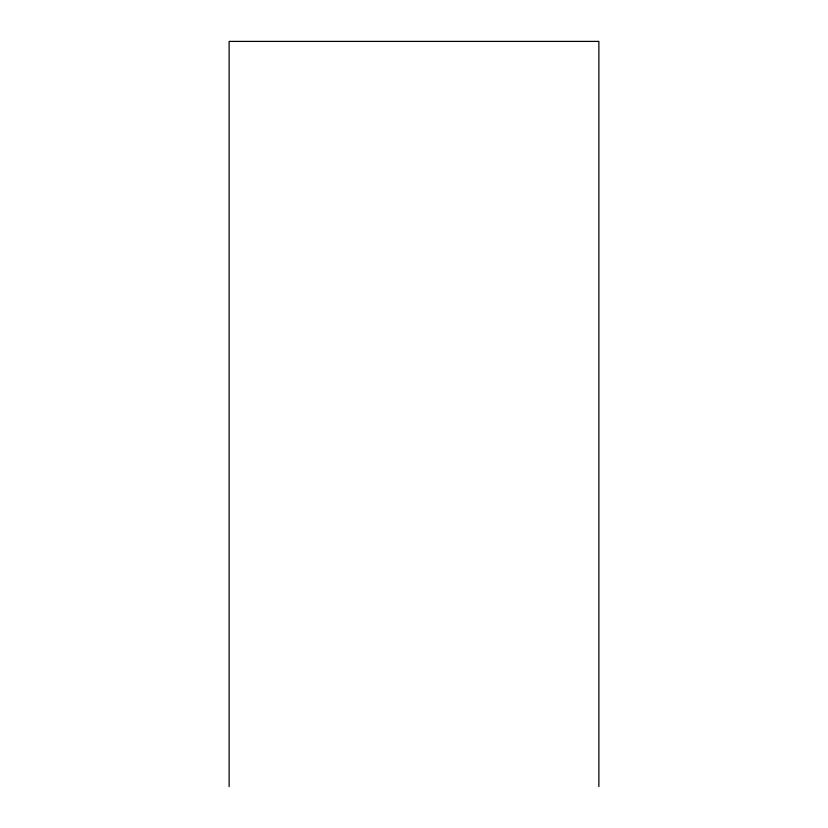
<?xml version="1.0" encoding="UTF-8"?>
<svg xmlns="http://www.w3.org/2000/svg" width="828" height="828" viewBox="0 0 828 828"><rect width="100%" height="100%" fill="white"/><g stroke="black" fill="none" stroke-linecap="round" stroke-linejoin="round"><path stroke-width="1.24" d="M598.872 786.6L598.872 41.4L229.128 41.4L229.128 786.6"/></g></svg>
